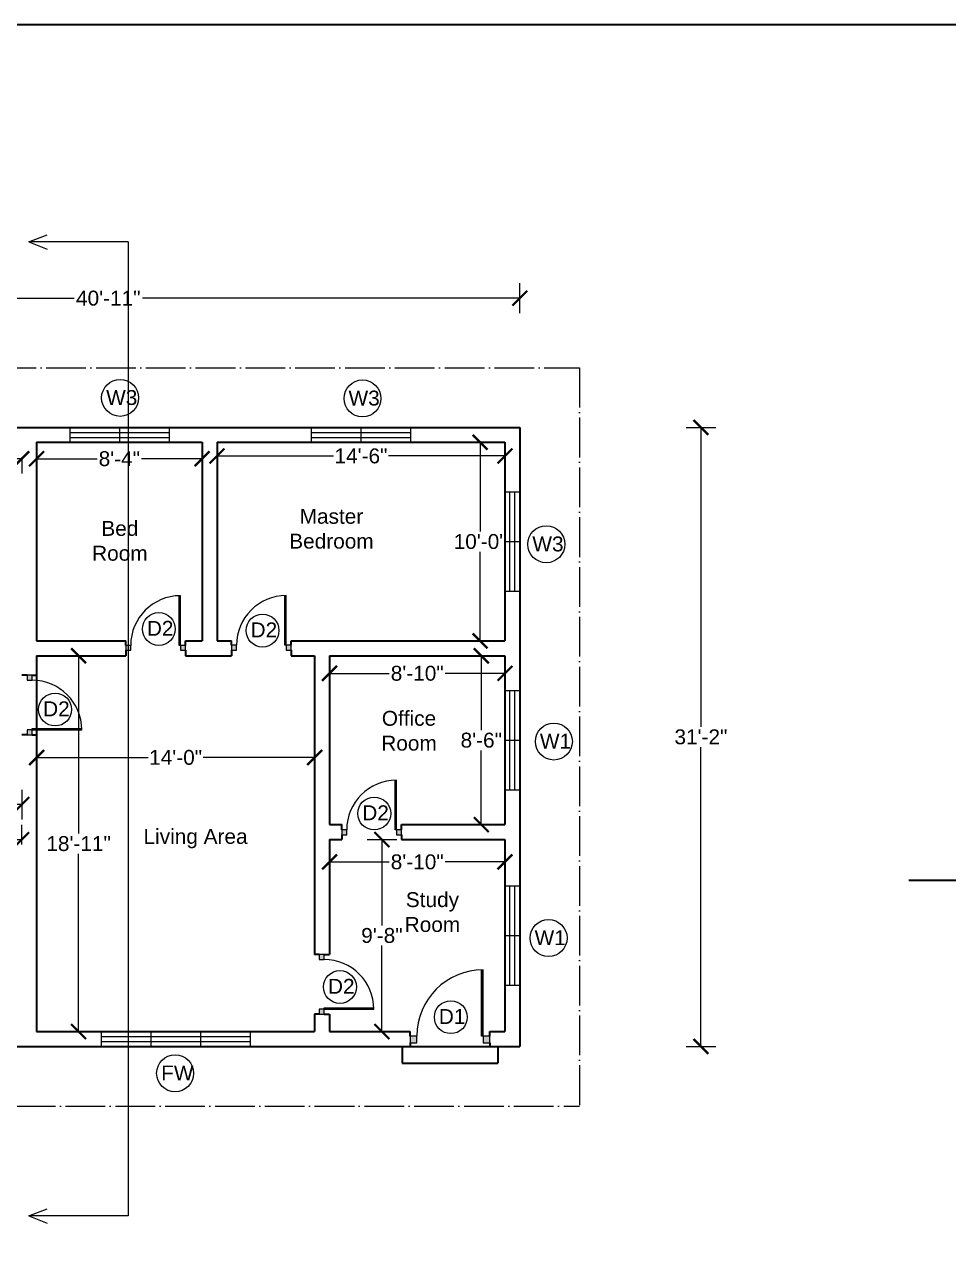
# Model space of a CAD drawing. Header units: inches. Extents: x 1038 to 10322, y 341 to 3837.
# Drawn here: x 1467 to 2026, y 2011 to 2749 of the extents above; entities that cross this region are included whole.
import ezdxf

# ---------------------------------------------------------------- set-up
doc = ezdxf.new("R2010")
doc.units = ezdxf.units.IN
doc.header["$MEASUREMENT"] = 0
doc.linetypes.add('ACAD_ISO04W100', pattern=[30, 24, -3, 0, -3])
for name, color, linetype, lineweight in [('Border Box', 1, 'Continuous', 35), ('Dimension', 3, 'Continuous', 20), ('Eave', 6, 'ACAD_ISO04W100', 18), ('Openings', 2, 'Continuous', 25), ('Wall', 4, 'Continuous', 35)]:
    doc.layers.add(name, color=color, linetype=linetype, lineweight=lineweight)
doc.layers.add('Text', color=150, linetype='Continuous')
doc.styles.add('9 inch', font='arial.ttf', dxfattribs={"height": 9})
doc.dimstyles.new('1 to 96', dxfattribs={"dimscale": 96, "dimtxt": 9, "dimasz": 0.09375, "dimexe": 0.09375, "dimexo": 0.09375, "dimgap": 0.015625, "dimtad": 0, "dimtih": 1, "dimtoh": 1, "dimdec": 0, "dimzin": 3, "dimdsep": 46, "dimlunit": 4, "dimtxsty": '9 inch', "dimblk": 'ARCHTICK', "dimcen": 0.09375, "dimadec": 0, "dimazin": 0, "dimtfac": 1, "dimtdec": 0, "dimtofl": 0, "dimtmove": 0, "dimatfit": 3, "dimfxl": 0.09375, "dimfxlon": 1, "dimtolj": 1, "dimtzin": 0, "dimarcsym": 0})
pattern_1 = [(90, (630.80966, 1080.303), (0.6, -4e-17), [1, -0.2]), (90, (631.00966, 1080.103), (0.6, -4e-17), [0.6, -0.15, 0.3, -0.15]), (90, (631.20966, 1079.803), (0.6, -4e-17), [1, -0.2])]
pattern_2 = [(90, (726.3291, 1580.7268), (0.45, -3e-17), [0.75, -0.15]), (90, (726.4791, 1580.5768), (0.45, -3e-17), [0.45, -0.1125, 0.225, -0.1125]), (90, (726.6291, 1580.3518), (0.45, -3e-17), [0.75, -0.15])]
pattern_3 = [(90, (790.21607, 1580.76357), (0.45, -3e-17), [0.75, -0.15]), (90, (790.36607, 1580.61357), (0.45, -3e-17), [0.45, -0.1125, 0.225, -0.1125]), (90, (790.51607, 1580.38857), (0.45, -3e-17), [0.75, -0.15])]
pattern_4 = [(360, (678.95434, 3158.13825), (-1e-16, -0.45), [0.75, -0.15]), (360, (678.80434, 3157.98825), (-1e-16, -0.45), [0.45, -0.1125, 0.225, -0.1125]), (360, (678.57934, 3157.83825), (-1e-16, -0.45), [0.75, -0.15])]
pattern_5 = [(360, (855.46452, 2989.3909), (-1e-16, -0.45), [0.75, -0.15]), (360, (855.31452, 2989.2409), (-1e-16, -0.45), [0.45, -0.1125, 0.225, -0.1125]), (360, (855.08952, 2989.0909), (-1e-16, -0.45), [0.75, -0.15])]
pattern_6 = [(90, (856.8589, 1469.2579), (0.45, -3e-17), [0.75, -0.15]), (90, (857.0089, 1469.1079), (0.45, -3e-17), [0.45, -0.1125, 0.225, -0.1125]), (90, (857.1589, 1468.8829), (0.45, -3e-17), [0.75, -0.15])]

# ---------------------------------------------------------------- blocks, each defined once
blk = doc.blocks.new('_ArchTick')
at = {"color": 0, "linetype": 'ByBlock', "const_width": 0.15}
blk.add_lwpolyline([(-0.5, -0.5), (0.5, 0.5)], dxfattribs=at)
blk = doc.blocks.new('*D2')
at = {"layer": 'Defpoints', "color": 0, "transparency": 16777216}
for p in [(1583.81, 2496.51), (1757.81, 2496.51), (1757.81, 2488.24)]:
    blk.add_point(p, dxfattribs=at)
at = {"layer": 'Dimension', "color": 0, "lineweight": -2, "transparency": 16777216}
for p, q in [((1583.81, 2488.24), (1583.81, 2479.24)), ((1583.81, 2488.24), (1654.28, 2488.24)), ((1757.81, 2488.24), (1687.35, 2488.24)), ((1757.81, 2488.24), (1757.81, 2479.24))]:
    blk.add_line(p, q, dxfattribs=at)
at = {"layer": 'Dimension', "color": 0, "lineweight": -2, "transparency": 16777216, "xscale": 9, "yscale": 9, "zscale": 9, "rotation": 180}
blk.add_blockref('_ArchTick', (1583.81, 2488.24), dxfattribs=at)
at = {"layer": 'Dimension', "color": 0, "lineweight": -2, "transparency": 16777216, "xscale": 9, "yscale": 9, "zscale": 9}
blk.add_blockref('_ArchTick', (1757.81, 2488.24), dxfattribs=at)
at = {"layer": 'Dimension', "color": 0, "transparency": 16777216, "insert": (1670.81, 2488.24), "char_height": 9, "attachment_point": 5, "style": '9 inch'}
blk.add_mtext('\\A1;14\'-6"', dxfattribs=at)
blk = doc.blocks.new('*D3')
at = {"layer": 'Defpoints', "color": 0, "transparency": 16777216}
for p in [(1757.81, 2496.51), (1742.82, 2376.51), (1757.81, 2376.51)]:
    blk.add_point(p, dxfattribs=at)
at = {"layer": 'Dimension', "color": 0, "lineweight": -2, "transparency": 16777216}
for p, q in [((1748.81, 2496.51), (1733.82, 2496.51)), ((1742.82, 2496.51), (1742.82, 2442.6)), ((1742.82, 2376.51), (1742.82, 2430.41)), ((1748.81, 2376.51), (1733.82, 2376.51))]:
    blk.add_line(p, q, dxfattribs=at)
at = {"layer": 'Dimension', "color": 0, "lineweight": -2, "transparency": 16777216, "xscale": 9, "yscale": 9, "zscale": 9}
for p, rotation in [((1742.82, 2496.51), 90), ((1742.82, 2376.51), 270)]:
    blk.add_blockref('_ArchTick', p, dxfattribs=dict(at, rotation=rotation))
at = {"layer": 'Dimension', "color": 0, "transparency": 16777216, "insert": (1742.82, 2436.51), "char_height": 9, "attachment_point": 5, "style": '9 inch'}
blk.add_mtext('\\A1;10\'-0"', dxfattribs=at)
blk = doc.blocks.new('*D4')
at = {"layer": 'Defpoints', "color": 0, "transparency": 16777216}
for p in [(1757.81, 2367.51), (1743.52, 2265.51), (1757.81, 2265.51)]:
    blk.add_point(p, dxfattribs=at)
at = {"layer": 'Dimension', "color": 0, "lineweight": -2, "transparency": 16777216}
for p, q in [((1748.81, 2367.51), (1734.52, 2367.51)), ((1743.52, 2367.51), (1743.52, 2322.6)), ((1743.52, 2265.51), (1743.52, 2310.41)), ((1748.81, 2265.51), (1734.52, 2265.51))]:
    blk.add_line(p, q, dxfattribs=at)
at = {"layer": 'Dimension', "color": 0, "lineweight": -2, "transparency": 16777216, "xscale": 9, "yscale": 9, "zscale": 9}
for p, rotation in [((1743.52, 2367.51), 90), ((1743.52, 2265.51), 270)]:
    blk.add_blockref('_ArchTick', p, dxfattribs=dict(at, rotation=rotation))
at = {"layer": 'Dimension', "color": 0, "transparency": 16777216, "insert": (1743.52, 2316.51), "char_height": 9, "attachment_point": 5, "style": '9 inch'}
blk.add_mtext('\\A1;8\'-6"', dxfattribs=at)
blk = doc.blocks.new('*D5')
at = {"layer": 'Defpoints', "color": 0, "transparency": 16777216}
for p in [(1651.81, 2367.51), (1757.81, 2367.51), (1757.81, 2356.92)]:
    blk.add_point(p, dxfattribs=at)
at = {"layer": 'Dimension', "color": 0, "lineweight": -2, "transparency": 16777216}
for p, q in [((1651.81, 2358.51), (1651.81, 2347.92)), ((1651.81, 2356.92), (1687.85, 2356.92)), ((1757.81, 2356.92), (1721.78, 2356.92)), ((1757.81, 2358.51), (1757.81, 2347.92))]:
    blk.add_line(p, q, dxfattribs=at)
at = {"layer": 'Dimension', "color": 0, "lineweight": -2, "transparency": 16777216, "xscale": 9, "yscale": 9, "zscale": 9, "rotation": 180}
blk.add_blockref('_ArchTick', (1651.81, 2356.92), dxfattribs=at)
at = {"layer": 'Dimension', "color": 0, "lineweight": -2, "transparency": 16777216, "xscale": 9, "yscale": 9, "zscale": 9}
blk.add_blockref('_ArchTick', (1757.81, 2356.92), dxfattribs=at)
at = {"layer": 'Dimension', "color": 0, "transparency": 16777216, "insert": (1704.81, 2356.92), "char_height": 9, "attachment_point": 5, "style": '9 inch'}
blk.add_mtext('\\A1;8\'-10"', dxfattribs=at)
blk = doc.blocks.new('*D6')
at = {"layer": 'Defpoints', "color": 0, "transparency": 16777216}
for p in [(1474.81, 2376.51), (1642.81, 2367.51), (1642.81, 2306.09)]:
    blk.add_point(p, dxfattribs=at)
at = {"layer": 'Dimension', "color": 0, "lineweight": -2, "transparency": 16777216}
for p, q in [((1474.81, 2315.09), (1474.81, 2297.09)), ((1642.81, 2315.09), (1642.81, 2297.09)), ((1474.81, 2306.09), (1542.28, 2306.09)), ((1642.81, 2306.09), (1575.35, 2306.09))]:
    blk.add_line(p, q, dxfattribs=at)
at = {"layer": 'Dimension', "color": 0, "lineweight": -2, "transparency": 16777216, "xscale": 9, "yscale": 9, "zscale": 9, "rotation": 180}
blk.add_blockref('_ArchTick', (1474.81, 2306.09), dxfattribs=at)
at = {"layer": 'Dimension', "color": 0, "lineweight": -2, "transparency": 16777216, "xscale": 9, "yscale": 9, "zscale": 9}
blk.add_blockref('_ArchTick', (1642.81, 2306.09), dxfattribs=at)
at = {"layer": 'Dimension', "color": 0, "transparency": 16777216, "insert": (1558.81, 2306.09), "char_height": 9, "attachment_point": 5, "style": '9 inch'}
blk.add_mtext('\\A1;14\'-0"', dxfattribs=at)
blk = doc.blocks.new('*D7')
at = {"layer": 'Defpoints', "color": 0, "transparency": 16777216}
for p in [(1474.81, 2367.51), (1500.17, 2367.51), (1474.81, 2140.51)]:
    blk.add_point(p, dxfattribs=at)
at = {"layer": 'Dimension', "color": 0, "lineweight": -2, "transparency": 16777216}
for p, q in [((1491.17, 2367.51), (1509.17, 2367.51)), ((1500.17, 2367.51), (1500.17, 2260.1)), ((1500.17, 2140.51), (1500.17, 2247.91)), ((1491.17, 2140.51), (1509.17, 2140.51))]:
    blk.add_line(p, q, dxfattribs=at)
at = {"layer": 'Dimension', "color": 0, "lineweight": -2, "transparency": 16777216, "xscale": 9, "yscale": 9, "zscale": 9}
for p, rotation in [((1500.17, 2367.51), 90), ((1500.17, 2140.51), 270)]:
    blk.add_blockref('_ArchTick', p, dxfattribs=dict(at, rotation=rotation))
at = {"layer": 'Dimension', "color": 0, "transparency": 16777216, "insert": (1500.17, 2254.01), "char_height": 9, "attachment_point": 5, "style": '9 inch'}
blk.add_mtext('\\A1;18\'-11"', dxfattribs=at)
blk = doc.blocks.new('*D9')
at = {"layer": 'Defpoints', "color": 0, "transparency": 16777216}
for p in [(1384.81, 2496.51), (1465.81, 2496.51), (1465.81, 2486.59)]:
    blk.add_point(p, dxfattribs=at)
at = {"layer": 'Dimension', "color": 0, "lineweight": -2, "transparency": 16777216}
for p, q in [((1384.81, 2487.51), (1384.81, 2477.59)), ((1384.81, 2486.59), (1411.83, 2486.59)), ((1465.81, 2486.59), (1438.8, 2486.59)), ((1465.81, 2487.51), (1465.81, 2477.59))]:
    blk.add_line(p, q, dxfattribs=at)
at = {"layer": 'Dimension', "color": 0, "lineweight": -2, "transparency": 16777216, "xscale": 9, "yscale": 9, "zscale": 9, "rotation": 180}
blk.add_blockref('_ArchTick', (1384.81, 2486.59), dxfattribs=at)
at = {"layer": 'Dimension', "color": 0, "lineweight": -2, "transparency": 16777216, "xscale": 9, "yscale": 9, "zscale": 9}
blk.add_blockref('_ArchTick', (1465.81, 2486.59), dxfattribs=at)
at = {"layer": 'Dimension', "color": 0, "transparency": 16777216, "insert": (1425.31, 2486.59), "char_height": 9, "attachment_point": 5, "style": '9 inch'}
blk.add_mtext('\\A1;6\'-9"', dxfattribs=at)
blk = doc.blocks.new('*D10')
at = {"layer": 'Defpoints', "color": 0, "transparency": 16777216}
for p in [(1474.81, 2496.51), (1574.81, 2496.51), (1574.81, 2486.57)]:
    blk.add_point(p, dxfattribs=at)
at = {"layer": 'Dimension', "color": 0, "lineweight": -2, "transparency": 16777216}
for p, q in [((1474.81, 2487.51), (1474.81, 2477.57)), ((1474.81, 2486.57), (1511.35, 2486.57)), ((1574.81, 2486.57), (1538.28, 2486.57)), ((1574.81, 2487.51), (1574.81, 2477.57))]:
    blk.add_line(p, q, dxfattribs=at)
at = {"layer": 'Dimension', "color": 0, "lineweight": -2, "transparency": 16777216, "xscale": 9, "yscale": 9, "zscale": 9, "rotation": 180}
blk.add_blockref('_ArchTick', (1474.81, 2486.57), dxfattribs=at)
at = {"layer": 'Dimension', "color": 0, "lineweight": -2, "transparency": 16777216, "xscale": 9, "yscale": 9, "zscale": 9}
blk.add_blockref('_ArchTick', (1574.81, 2486.57), dxfattribs=at)
at = {"layer": 'Dimension', "color": 0, "transparency": 16777216, "insert": (1524.81, 2486.57), "char_height": 9, "attachment_point": 5, "style": '9 inch'}
blk.add_mtext('\\A1;8\'-4"', dxfattribs=at)
blk = doc.blocks.new('*D11')
at = {"layer": 'Defpoints', "color": 0, "transparency": 16777216}
for p in [(1465.81, 2376.51), (1284.81, 2367.51), (1465.81, 2277.62)]:
    blk.add_point(p, dxfattribs=at)
at = {"layer": 'Dimension', "color": 0, "lineweight": -2, "transparency": 16777216}
for p, q in [((1284.81, 2286.62), (1284.81, 2268.62)), ((1465.81, 2286.62), (1465.81, 2268.62)), ((1284.81, 2277.62), (1358.78, 2277.62)), ((1465.81, 2277.62), (1391.85, 2277.62))]:
    blk.add_line(p, q, dxfattribs=at)
at = {"layer": 'Dimension', "color": 0, "lineweight": -2, "transparency": 16777216, "xscale": 9, "yscale": 9, "zscale": 9, "rotation": 180}
blk.add_blockref('_ArchTick', (1284.81, 2277.62), dxfattribs=at)
at = {"layer": 'Dimension', "color": 0, "lineweight": -2, "transparency": 16777216, "xscale": 9, "yscale": 9, "zscale": 9}
blk.add_blockref('_ArchTick', (1465.81, 2277.62), dxfattribs=at)
at = {"layer": 'Dimension', "color": 0, "transparency": 16777216, "insert": (1375.31, 2277.62), "char_height": 9, "attachment_point": 5, "style": '9 inch'}
blk.add_mtext('\\A1;15\'-1"', dxfattribs=at)
blk = doc.blocks.new('*D14')
at = {"layer": 'Defpoints', "color": 0, "transparency": 16777216}
for p in [(1439.81, 2256.44), (1439.81, 2244.51), (1465.81, 2244.51)]:
    blk.add_point(p, dxfattribs=at)
at = {"layer": 'Wall', "color": 0, "lineweight": -2, "transparency": 16777216}
for p, q in [((1439.81, 2253.51), (1439.81, 2265.44)), ((1465.81, 2253.51), (1465.81, 2265.44)), ((1439.81, 2256.44), (1430.81, 2256.44)), ((1465.81, 2256.44), (1439.81, 2256.44))]:
    blk.add_line(p, q, dxfattribs=at)
at = {"layer": 'Wall', "color": 0, "lineweight": -2, "transparency": 16777216, "xscale": 9, "yscale": 9, "zscale": 9, "rotation": 180}
blk.add_blockref('_ArchTick', (1439.81, 2256.44), dxfattribs=at)
at = {"layer": 'Wall', "color": 0, "lineweight": -2, "transparency": 16777216, "xscale": 9, "yscale": 9, "zscale": 9}
blk.add_blockref('_ArchTick', (1465.81, 2256.44), dxfattribs=at)
at = {"layer": 'Wall', "color": 0, "transparency": 16777216, "insert": (1417.28, 2256.44), "char_height": 9, "attachment_point": 5, "style": '9 inch'}
blk.add_mtext('\\A1;2\'-2"', dxfattribs=at)
blk = doc.blocks.new('*D17')
at = {"layer": 'Defpoints', "color": 0, "transparency": 16777216}
for p in [(1766.81, 2583.56), (1275.81, 2505.51), (1766.81, 2505.51)]:
    blk.add_point(p, dxfattribs=at)
at = {"layer": 'Dimension', "color": 0, "lineweight": -2, "transparency": 16777216}
for p, q in [((1275.81, 2574.56), (1275.81, 2592.56)), ((1766.81, 2574.56), (1766.81, 2592.56)), ((1275.81, 2583.56), (1497.46, 2583.56)), ((1766.81, 2583.56), (1538.73, 2583.56))]:
    blk.add_line(p, q, dxfattribs=at)
at = {"layer": 'Dimension', "color": 0, "lineweight": -2, "transparency": 16777216, "xscale": 9, "yscale": 9, "zscale": 9, "rotation": 180}
blk.add_blockref('_ArchTick', (1275.81, 2583.56), dxfattribs=at)
at = {"layer": 'Dimension', "color": 0, "lineweight": -2, "transparency": 16777216, "xscale": 9, "yscale": 9, "zscale": 9}
blk.add_blockref('_ArchTick', (1766.81, 2583.56), dxfattribs=at)
at = {"layer": 'Dimension', "color": 0, "transparency": 16777216, "insert": (1518.1, 2583.56), "char_height": 9, "attachment_point": 5, "style": '9 inch'}
blk.add_mtext('\\A1;40\'-11"', dxfattribs=at)
blk = doc.blocks.new('*D18')
at = {"layer": 'Defpoints', "color": 0, "transparency": 16777216}
for p in [(1651.81, 2256.51), (1651.81, 2140.51), (1683.47, 2140.51)]:
    blk.add_point(p, dxfattribs=at)
at = {"layer": 'Dimension', "color": 0, "lineweight": -2, "transparency": 16777216}
for p, q in [((1674.47, 2256.51), (1692.47, 2256.51)), ((1683.47, 2256.51), (1683.47, 2204.6)), ((1683.47, 2140.51), (1683.47, 2192.41)), ((1674.47, 2140.51), (1692.47, 2140.51))]:
    blk.add_line(p, q, dxfattribs=at)
at = {"layer": 'Dimension', "color": 0, "lineweight": -2, "transparency": 16777216, "xscale": 9, "yscale": 9, "zscale": 9}
for p, rotation in [((1683.47, 2256.51), 90), ((1683.47, 2140.51), 270)]:
    blk.add_blockref('_ArchTick', p, dxfattribs=dict(at, rotation=rotation))
at = {"layer": 'Dimension', "color": 0, "transparency": 16777216, "insert": (1683.47, 2198.51), "char_height": 9, "attachment_point": 5, "style": '9 inch'}
blk.add_mtext('\\A1;9\'-8"', dxfattribs=at)
blk = doc.blocks.new('*D19')
at = {"layer": 'Defpoints', "color": 0, "transparency": 16777216}
for p in [(1651.81, 2256.51), (1757.81, 2256.51), (1757.81, 2242.98)]:
    blk.add_point(p, dxfattribs=at)
at = {"layer": 'Dimension', "color": 0, "lineweight": -2, "transparency": 16777216}
for p, q in [((1651.81, 2247.51), (1651.81, 2233.98)), ((1757.81, 2247.51), (1757.81, 2233.98)), ((1651.81, 2242.98), (1687.85, 2242.98)), ((1757.81, 2242.98), (1721.78, 2242.98))]:
    blk.add_line(p, q, dxfattribs=at)
at = {"layer": 'Dimension', "color": 0, "lineweight": -2, "transparency": 16777216, "xscale": 9, "yscale": 9, "zscale": 9, "rotation": 180}
blk.add_blockref('_ArchTick', (1651.81, 2242.98), dxfattribs=at)
at = {"layer": 'Dimension', "color": 0, "lineweight": -2, "transparency": 16777216, "xscale": 9, "yscale": 9, "zscale": 9}
blk.add_blockref('_ArchTick', (1757.81, 2242.98), dxfattribs=at)
at = {"layer": 'Dimension', "color": 0, "transparency": 16777216, "insert": (1704.81, 2242.98), "char_height": 9, "attachment_point": 5, "style": '9 inch'}
blk.add_mtext('\\A1;8\'-10"', dxfattribs=at)
blk = doc.blocks.new('*D20')
at = {"layer": 'Defpoints', "color": 0, "transparency": 16777216}
for p in [(1766.81, 2505.51), (1766.81, 2131.51), (1876.26, 2131.51)]:
    blk.add_point(p, dxfattribs=at)
at = {"layer": 'Dimension', "color": 0, "lineweight": -2, "transparency": 16777216}
for p, q in [((1867.26, 2505.51), (1885.26, 2505.51)), ((1876.26, 2505.51), (1876.26, 2324.6)), ((1876.26, 2131.51), (1876.26, 2312.41)), ((1867.26, 2131.51), (1885.26, 2131.51))]:
    blk.add_line(p, q, dxfattribs=at)
at = {"layer": 'Dimension', "color": 0, "lineweight": -2, "transparency": 16777216, "xscale": 9, "yscale": 9, "zscale": 9}
for p, rotation in [((1876.26, 2505.51), 90), ((1876.26, 2131.51), 270)]:
    blk.add_blockref('_ArchTick', p, dxfattribs=dict(at, rotation=rotation))
at = {"layer": 'Dimension', "color": 0, "transparency": 16777216, "insert": (1876.26, 2318.51), "char_height": 9, "attachment_point": 5, "style": '9 inch'}
blk.add_mtext('\\A1;31\'-2"', dxfattribs=at)

msp = doc.modelspace()

# ---------------------------------------------------------------- hatches: boundary and pattern name
at = {"layer": 'Openings'}
h = msp.add_hatch(dxfattribs=at)
h.set_pattern_fill('GOST_WOOD', color=256, scale=0.075)
h.set_pattern_definition(pattern_2)
h.paths.add_polyline_path([(1560.93, 2373.84), (1561.68, 2373.84), (1561.68, 2403.84, 0.006251), (1560.93, 2403.83)])
h = msp.add_hatch(dxfattribs=at)
h.set_pattern_fill('GOST_WOOD', color=256, scale=0.075)
h.set_pattern_definition(pattern_3)
h.paths.add_polyline_path([(1624.82, 2373.87), (1625.57, 2373.87), (1625.57, 2403.87, 0.006251), (1624.82, 2403.86)])
h = msp.add_hatch(dxfattribs=at)
h.set_pattern_fill('GOST_WOOD', color=256, scale=0.075)
h.set_pattern_definition(pattern_2)
h.paths.add_polyline_path([(1564.68, 2370.84), (1564.68, 2373.84), (1561.68, 2373.84), (1561.68, 2370.84)])
h.paths.add_polyline_path([(1531.68, 2370.84), (1531.68, 2373.84), (1528.68, 2373.84), (1528.68, 2370.84)])
h = msp.add_hatch(dxfattribs=at)
h.set_pattern_fill('GOST_WOOD', color=256, scale=0.075)
h.set_pattern_definition(pattern_3)
h.paths.add_polyline_path([(1628.57, 2370.87), (1628.57, 2373.87), (1625.57, 2373.87), (1625.57, 2370.87)])
h.paths.add_polyline_path([(1595.57, 2370.87), (1595.57, 2373.87), (1592.57, 2373.87), (1592.57, 2370.87)])
h = msp.add_hatch(dxfattribs=at)
h.set_pattern_fill('GOST_WOOD', color=256, scale=0.075, angle=-90)
h.set_pattern_definition(pattern_4)
h.paths.add_polyline_path([(1469.06, 2319.79), (1472.06, 2319.79), (1472.06, 2322.79), (1469.06, 2322.79)])
h.paths.add_polyline_path([(1469.06, 2352.79), (1472.06, 2352.79), (1472.06, 2355.79), (1469.06, 2355.79)])
h = msp.add_hatch(dxfattribs=at)
h.set_pattern_fill('GOST_WOOD', color=256, scale=0.075, angle=-90)
h.set_pattern_definition(pattern_4)
h.paths.add_polyline_path([(1472.06, 2323.54), (1472.06, 2322.79), (1502.06, 2322.79, 0.006251), (1502.05, 2323.54)])
h = msp.add_hatch(dxfattribs=at)
h.set_pattern_fill('GOST_WOOD', color=256, scale=0.075)
h.set_pattern_definition(pattern_6)
h.paths.add_polyline_path([(1691.46, 2262.37), (1692.21, 2262.37), (1692.21, 2292.37, 0.006251), (1691.46, 2292.36)])
h = msp.add_hatch(dxfattribs=at)
h.set_pattern_fill('GOST_WOOD', color=256, scale=0.075)
h.set_pattern_definition(pattern_6)
h.paths.add_polyline_path([(1695.21, 2259.37), (1695.21, 2262.37), (1692.21, 2262.37), (1692.21, 2259.37)])
h.paths.add_polyline_path([(1662.21, 2259.37), (1662.21, 2262.37), (1659.21, 2262.37), (1659.21, 2259.37)])
h = msp.add_hatch(dxfattribs=at)
h.set_pattern_fill('GOST_WOOD', color=256, scale=0.075, angle=-90)
h.set_pattern_definition(pattern_5)
h.paths.add_polyline_path([(1645.57, 2151.04), (1648.57, 2151.04), (1648.57, 2154.04), (1645.57, 2154.04)])
h.paths.add_polyline_path([(1645.57, 2184.04), (1648.57, 2184.04), (1648.57, 2187.04), (1645.57, 2187.04)])
h = msp.add_hatch(dxfattribs=at)
h.set_pattern_fill('GOST_WOOD', color=256, scale=0.1)
h.set_pattern_definition(pattern_1)
h.paths.add_polyline_path([(1743.61, 2137.78), (1744.61, 2137.78), (1744.61, 2177.78, 0.006251), (1743.61, 2177.77)])
h = msp.add_hatch(dxfattribs=at)
h.set_pattern_fill('GOST_WOOD', color=256, scale=0.075, angle=-90)
h.set_pattern_definition(pattern_5)
h.paths.add_polyline_path([(1648.57, 2154.79), (1648.57, 2154.04), (1678.57, 2154.04, 0.006251), (1678.56, 2154.79)])
h = msp.add_hatch(dxfattribs=at)
h.set_pattern_fill('GOST_WOOD', color=256, scale=0.1)
h.set_pattern_definition(pattern_1)
h.paths.add_polyline_path([(1748.61, 2133.78), (1748.61, 2137.78), (1744.61, 2137.78), (1744.61, 2133.78)])
h.paths.add_polyline_path([(1704.61, 2133.78), (1704.61, 2137.78), (1700.61, 2137.78), (1700.61, 2133.78)])

# ---------------------------------------------------------------- linework, layer by layer
at = {"layer": 'Border Box'}
msp.add_lwpolyline([(1038.34, 2748.96), (3282.57, 2748.96), (3282.57, 1336.86), (1038.34, 1336.86)], close=True, dxfattribs=at)
at = {"layer": 'Defpoints'}
for p, q in [((1470.09, 2617.53), (1481.11, 2621.9)), ((1530.09, 2617.53), (1470.09, 2617.53)), ((1470.09, 2617.53), (1481.11, 2613.15)), ((1530.09, 2617.53), (1530.09, 2029.11)), ((1470.09, 2029.11), (1481.11, 2033.49)), ((1530.09, 2029.11), (1470.09, 2029.11)), ((1470.09, 2029.11), (1481.11, 2024.74))]:
    msp.add_line(p, q, dxfattribs=at)
at = {"layer": 'Eave'}
for p, q in [((1239.81, 2541.51), (1802.81, 2541.51)), ((1802.81, 2541.51), (1802.81, 2095.51)), ((1341.81, 2095.51), (1802.81, 2095.51))]:
    msp.add_line(p, q, dxfattribs=at)
at = {"layer": 'Openings'}
for p, q in [((1494.81, 2505.51), (1554.81, 2505.51)), ((1494.81, 2505.51), (1494.81, 2496.51)), ((1524.81, 2505.51), (1524.81, 2496.51)), ((1554.81, 2505.51), (1554.81, 2496.51)), ((1640.81, 2505.51), (1700.81, 2505.51)), ((1640.81, 2505.51), (1640.81, 2496.51)), ((1670.81, 2505.51), (1670.81, 2496.51)), ((1700.81, 2505.51), (1700.81, 2496.51)), ((1494.81, 2502.51), (1554.81, 2502.51)), ((1494.81, 2499.51), (1554.81, 2499.51)), ((1494.81, 2496.51), (1554.81, 2496.51)), ((1640.81, 2502.51), (1700.81, 2502.51)), ((1640.81, 2499.51), (1700.81, 2499.51)), ((1640.81, 2496.51), (1700.81, 2496.51)), ((1757.81, 2406.51), (1757.81, 2466.51)), ((1757.81, 2466.51), (1766.81, 2466.51)), ((1760.81, 2406.51), (1760.81, 2466.51)), ((1763.81, 2406.51), (1763.81, 2466.51)), ((1766.81, 2406.51), (1766.81, 2466.51)), ((1757.81, 2436.51), (1766.81, 2436.51)), ((1560.93, 2373.84), (1560.93, 2403.84)), ((1561.68, 2373.84), (1561.68, 2403.84)), ((1624.82, 2373.87), (1624.82, 2403.87)), ((1625.57, 2373.87), (1625.57, 2403.87)), ((1757.81, 2406.51), (1766.81, 2406.51)), ((1561.68, 2373.84), (1560.93, 2373.84)), ((1625.57, 2373.87), (1624.82, 2373.87)), ((1757.81, 2286.51), (1757.81, 2346.51)), ((1757.81, 2346.51), (1766.81, 2346.51)), ((1760.81, 2286.51), (1760.81, 2346.51)), ((1763.81, 2286.51), (1763.81, 2346.51)), ((1766.81, 2286.51), (1766.81, 2346.51)), ((1472.06, 2323.54), (1502.06, 2323.54)), ((1472.06, 2322.79), (1472.06, 2323.54)), ((1472.06, 2322.79), (1502.06, 2322.79)), ((1757.81, 2316.51), (1766.81, 2316.51)), ((1691.46, 2262.37), (1691.46, 2292.37)), ((1692.21, 2262.37), (1692.21, 2292.37)), ((1757.81, 2286.51), (1766.81, 2286.51)), ((1692.21, 2262.37), (1691.46, 2262.37)), ((1757.81, 2168.51), (1757.81, 2228.51)), ((1757.81, 2228.51), (1766.81, 2228.51)), ((1760.81, 2168.51), (1760.81, 2228.51)), ((1763.81, 2168.51), (1763.81, 2228.51)), ((1766.81, 2168.51), (1766.81, 2228.51)), ((1757.81, 2198.51), (1766.81, 2198.51)), ((1743.61, 2137.78), (1743.61, 2177.78)), ((1744.61, 2137.78), (1744.61, 2177.78)), ((1757.81, 2168.51), (1766.81, 2168.51)), ((1648.57, 2154.79), (1678.57, 2154.79)), ((1648.57, 2154.04), (1648.57, 2154.79)), ((1648.57, 2154.04), (1678.57, 2154.04)), ((1513.81, 2140.51), (1603.81, 2140.51)), ((1513.81, 2140.51), (1513.81, 2131.51)), ((1513.81, 2137.51), (1603.81, 2137.51)), ((1513.81, 2134.51), (1603.81, 2134.51)), ((1543.81, 2140.51), (1543.81, 2131.51)), ((1573.81, 2140.51), (1573.81, 2131.51)), ((1603.81, 2140.51), (1603.81, 2131.51)), ((1744.61, 2137.78), (1743.61, 2137.78)), ((1513.81, 2131.51), (1603.81, 2131.51))]:
    msp.add_line(p, q, dxfattribs=at)
for points in [[(1531.68, 2373.84), (1528.68, 2373.84), (1528.68, 2370.84), (1531.68, 2370.84)], [(1564.68, 2373.84), (1561.68, 2373.84), (1561.68, 2370.84), (1564.68, 2370.84)], [(1595.57, 2373.87), (1592.57, 2373.87), (1592.57, 2370.87), (1595.57, 2370.87)], [(1628.57, 2373.87), (1625.57, 2373.87), (1625.57, 2370.87), (1628.57, 2370.87)], [(1472.06, 2352.79), (1472.06, 2355.79), (1469.06, 2355.79), (1469.06, 2352.79)], [(1472.06, 2319.79), (1472.06, 2322.79), (1469.06, 2322.79), (1469.06, 2319.79)], [(1662.21, 2262.37), (1659.21, 2262.37), (1659.21, 2259.37), (1662.21, 2259.37)], [(1695.21, 2262.37), (1692.21, 2262.37), (1692.21, 2259.37), (1695.21, 2259.37)], [(1648.57, 2184.04), (1648.57, 2187.04), (1645.57, 2187.04), (1645.57, 2184.04)], [(1648.57, 2151.04), (1648.57, 2154.04), (1645.57, 2154.04), (1645.57, 2151.04)], [(1704.61, 2137.78), (1700.61, 2137.78), (1700.61, 2133.78), (1704.61, 2133.78)], [(1748.61, 2137.78), (1744.61, 2137.78), (1744.61, 2133.78), (1748.61, 2133.78)]]:
    msp.add_lwpolyline(points, close=True, dxfattribs=at)
for centre, radius in [((1525.24, 2523.35), 11.17), ((1671.73, 2523.02), 11.17), ((1782.82, 2434.9), 11.17), ((1548.66, 2383.71), 9.94), ((1611.33, 2382.77), 9.94), ((1485.97, 2335.07), 9.94), ((1787.37, 2315.74), 11.17), ((1678.84, 2272.25), 9.94), ((1784.18, 2197.02), 11.17), ((1658.11, 2167.44), 9.94), ((1725.09, 2149.19), 9.94), ((1558.5, 2115.29), 11.17)]:
    msp.add_circle(centre, radius, dxfattribs=at)
for centre, radius, start, end in [((1561.68, 2373.84), 30, 90, 180), ((1625.57, 2373.87), 30, 90, 180), ((1472.06, 2322.79), 30, 0, 90), ((1692.21, 2262.37), 30, 90, 180), ((1648.57, 2154.04), 30, 0, 90), ((1744.61, 2137.78), 40, 90, 180)]:
    msp.add_arc(centre, radius, start, end, dxfattribs=at)
at = {"layer": 'Wall'}
for p, q in [((1275.81, 2505.51), (1583.81, 2505.51)), ((1583.81, 2505.51), (1766.81, 2505.51)), ((1766.81, 2505.51), (1766.81, 2131.51)), ((1474.81, 2496.51), (1474.81, 2376.51)), ((1474.81, 2496.51), (1574.81, 2496.51)), ((1574.81, 2496.51), (1574.81, 2376.51)), ((1583.81, 2496.51), (1757.81, 2496.51)), ((1583.81, 2496.51), (1583.81, 2376.51)), ((1757.81, 2496.51), (1757.81, 2376.51)), ((1757.81, 2496.51), (1757.81, 2376.51)), ((1474.81, 2376.51), (1528.68, 2376.51)), ((1528.68, 2373.84), (1528.68, 2376.51)), ((1528.68, 2370.84), (1528.68, 2367.51)), ((1564.68, 2373.84), (1564.68, 2376.51)), ((1564.68, 2376.51), (1574.81, 2376.51)), ((1564.68, 2370.84), (1564.68, 2367.51)), ((1583.81, 2376.51), (1592.57, 2376.51)), ((1592.57, 2373.87), (1592.57, 2376.51)), ((1592.57, 2370.87), (1592.57, 2367.51)), ((1628.57, 2373.87), (1628.57, 2376.51)), ((1628.57, 2376.51), (1757.81, 2376.51)), ((1628.57, 2370.87), (1628.57, 2367.51)), ((1474.81, 2367.51), (1474.81, 2140.51)), ((1474.81, 2367.51), (1528.68, 2367.51)), ((1564.68, 2367.51), (1583.81, 2367.51)), ((1583.81, 2367.51), (1592.57, 2367.51)), ((1628.57, 2367.51), (1642.81, 2367.51)), ((1642.81, 2367.51), (1642.81, 2187.04)), ((1651.81, 2367.51), (1651.81, 2265.51)), ((1651.81, 2367.51), (1757.81, 2367.51)), ((1757.81, 2367.51), (1757.81, 2265.51)), ((1469.06, 2355.79), (1465.81, 2355.79)), ((1472.06, 2355.79), (1474.81, 2355.79)), ((1469.06, 2319.79), (1465.81, 2319.79)), ((1472.06, 2319.79), (1474.81, 2319.79)), ((1651.81, 2265.51), (1659.21, 2265.51)), ((1659.21, 2262.37), (1659.21, 2265.51)), ((1659.21, 2259.37), (1659.21, 2256.51)), ((1695.21, 2262.37), (1695.21, 2265.51)), ((1695.21, 2265.51), (1757.81, 2265.51)), ((1695.21, 2259.37), (1695.21, 2256.51)), ((1651.81, 2256.51), (1659.21, 2256.51)), ((1651.81, 2256.51), (1651.81, 2187.04)), ((1695.21, 2256.51), (1757.81, 2256.51)), ((1757.81, 2256.51), (1757.81, 2140.51)), ((2675.9, 2231.73), (2001.87, 2231.73)), ((1645.57, 2187.04), (1642.81, 2187.04)), ((1648.57, 2187.04), (1651.81, 2187.04)), ((1645.57, 2151.04), (1642.81, 2151.04)), ((1642.81, 2151.04), (1642.81, 2140.51)), ((1648.57, 2151.04), (1651.81, 2151.04)), ((1651.81, 2151.04), (1651.81, 2140.51)), ((1474.81, 2140.51), (1642.81, 2140.51)), ((1651.81, 2140.51), (1700.61, 2140.51)), ((1700.61, 2137.78), (1700.61, 2140.51)), ((1748.61, 2137.78), (1748.61, 2140.51)), ((1748.61, 2140.51), (1757.81, 2140.51)), ((1341.81, 2131.51), (1700.61, 2131.51)), ((1341.81, 2131.51), (1700.61, 2131.51)), ((1695.61, 2131.51), (1695.61, 2121.51)), ((1700.61, 2133.78), (1700.61, 2131.51)), ((1700.61, 2131.51), (1748.61, 2131.51)), ((1748.61, 2133.78), (1748.61, 2131.51)), ((1748.61, 2131.51), (1766.81, 2131.51)), ((1748.61, 2131.51), (1766.81, 2131.51)), ((1748.61, 2131.51), (1766.81, 2131.51)), ((1753.61, 2131.51), (1753.61, 2121.51)), ((1695.61, 2121.51), (1753.61, 2121.51))]:
    msp.add_line(p, q, dxfattribs=at)

# ---------------------------------------------------------------- texts
at = {"layer": 'Openings', "char_height": 9, "attachment_point": 1, "style": '9 inch'}
for s, width, insert in [('W3', 25.0738, (1516.8, 2528.07)), ('W3', 25.0738, (1663.29, 2527.74)), ('W3', 25.0738, (1774.38, 2439.61)), ('D2', 21.2131, (1541.42, 2388.62)), ('D2', 21.2131, (1604.09, 2387.68)), ('D2', 21.2131, (1478.73, 2339.98)), ('W1', 25.0738, (1778.93, 2320.45)), ('D2', 21.2131, (1671.6, 2277.17)), ('W1', 25.0738, (1775.74, 2201.73)), ('D2', 21.2131, (1650.87, 2172.35)), ('D1', 21.2131, (1717.85, 2154.1)), ('FW', 25.0738, (1550.06, 2120))]:
    msp.add_mtext_dynamic_manual_height_columns(s, width=width, gutter_width=45, heights=[0], dxfattribs=dict(at, insert=insert))
at = {"layer": 'Text', "char_height": 9, "attachment_point": 1, "style": '9 inch'}
for s, width, insert in [('\\pxqc;Master Bedroom', 76.4334, (1614.76, 2456.29)), ('\\pxqc;Bed Room', 47.3366, (1501.43, 2448.99)), ('\\pxqc;Office Room', 53.4584, (1673.1, 2334.26)), ('Living Area', 95.543, (1539.4, 2262.91)), ('\\pxqc;Study Room', 52.0753, (1687.96, 2224.71))]:
    msp.add_mtext_dynamic_manual_height_columns(s, width=width, gutter_width=45, heights=[0], dxfattribs=dict(at, insert=insert))

# ---------------------------------------------------------------- dimensions: what is measured, and where the dimension line sits
at = {"layer": 'Dimension'}
for base, p1, p2, picture, middle in [((1766.81, 2583.56), (1275.81, 2505.51), (1766.81, 2505.51), '*D17', (1518.1, 2583.56)), ((1465.81, 2277.62), (1284.81, 2367.51), (1465.81, 2376.51), '*D11', (1375.31, 2277.62)), ((1642.81, 2306.09), (1474.81, 2376.51), (1642.81, 2367.51), '*D6', (1558.81, 2306.09))]:
    dim = msp.add_linear_dim(base=base, p1=p1, p2=p2, dimstyle='1 to 96', dxfattribs=at)
    dim.commit()
    dim.dimension.update_dxf_attribs({"geometry": picture, "text_midpoint": middle, "dimtype": 160})
dim = msp.add_linear_dim(base=(1876.26, 2131.51), p1=(1766.81, 2505.51), p2=(1766.81, 2131.51), angle=90, dimstyle='1 to 96', dxfattribs=at)
dim.commit()
dim.dimension.update_dxf_attribs({"geometry": '*D20', "text_midpoint": (1876.26, 2318.51), "dimtype": 160})
for base, p1, p2, picture, middle in [((1465.81, 2486.59), (1384.81, 2496.51), (1465.81, 2496.51), '*D9', (1425.31, 2486.59)), ((1574.81, 2486.57), (1474.81, 2496.51), (1574.81, 2496.51), '*D10', (1524.81, 2486.57)), ((1757.81, 2488.24), (1583.81, 2496.51), (1757.81, 2496.51), '*D2', (1670.81, 2488.24)), ((1757.81, 2356.92), (1651.81, 2367.51), (1757.81, 2367.51), '*D5', (1704.81, 2356.92)), ((1757.81, 2242.98), (1651.81, 2256.51), (1757.81, 2256.51), '*D19', (1704.81, 2242.98))]:
    dim = msp.add_linear_dim(base=base, p1=p1, p2=p2, dimstyle='1 to 96', dxfattribs=at)
    dim.commit()
    dim.dimension.update_dxf_attribs({"geometry": picture, "text_midpoint": middle})
for base, p1, p2, picture, middle in [((1742.82, 2376.51), (1757.81, 2496.51), (1757.81, 2376.51), '*D3', (1742.82, 2436.51)), ((1500.17, 2367.51), (1474.81, 2140.51), (1474.81, 2367.51), '*D7', (1500.17, 2254.01)), ((1743.52, 2265.51), (1757.81, 2367.51), (1757.81, 2265.51), '*D4', (1743.52, 2316.51)), ((1683.47, 2140.51), (1651.81, 2256.51), (1651.81, 2140.51), '*D18', (1683.47, 2198.51))]:
    dim = msp.add_linear_dim(base=base, p1=p1, p2=p2, angle=90, dimstyle='1 to 96', dxfattribs=at)
    dim.commit()
    dim.dimension.update_dxf_attribs({"geometry": picture, "text_midpoint": middle})
at = {"layer": 'Wall'}
dim = msp.add_linear_dim(base=(1439.81, 2256.44), p1=(1465.81, 2244.51), p2=(1439.81, 2244.51), dimstyle='1 to 96', dxfattribs=at)
dim.commit()
dim.dimension.update_dxf_attribs({"geometry": '*D14', "text_midpoint": (1417.28, 2256.44)})

doc.saveas('drawing.dxf')
